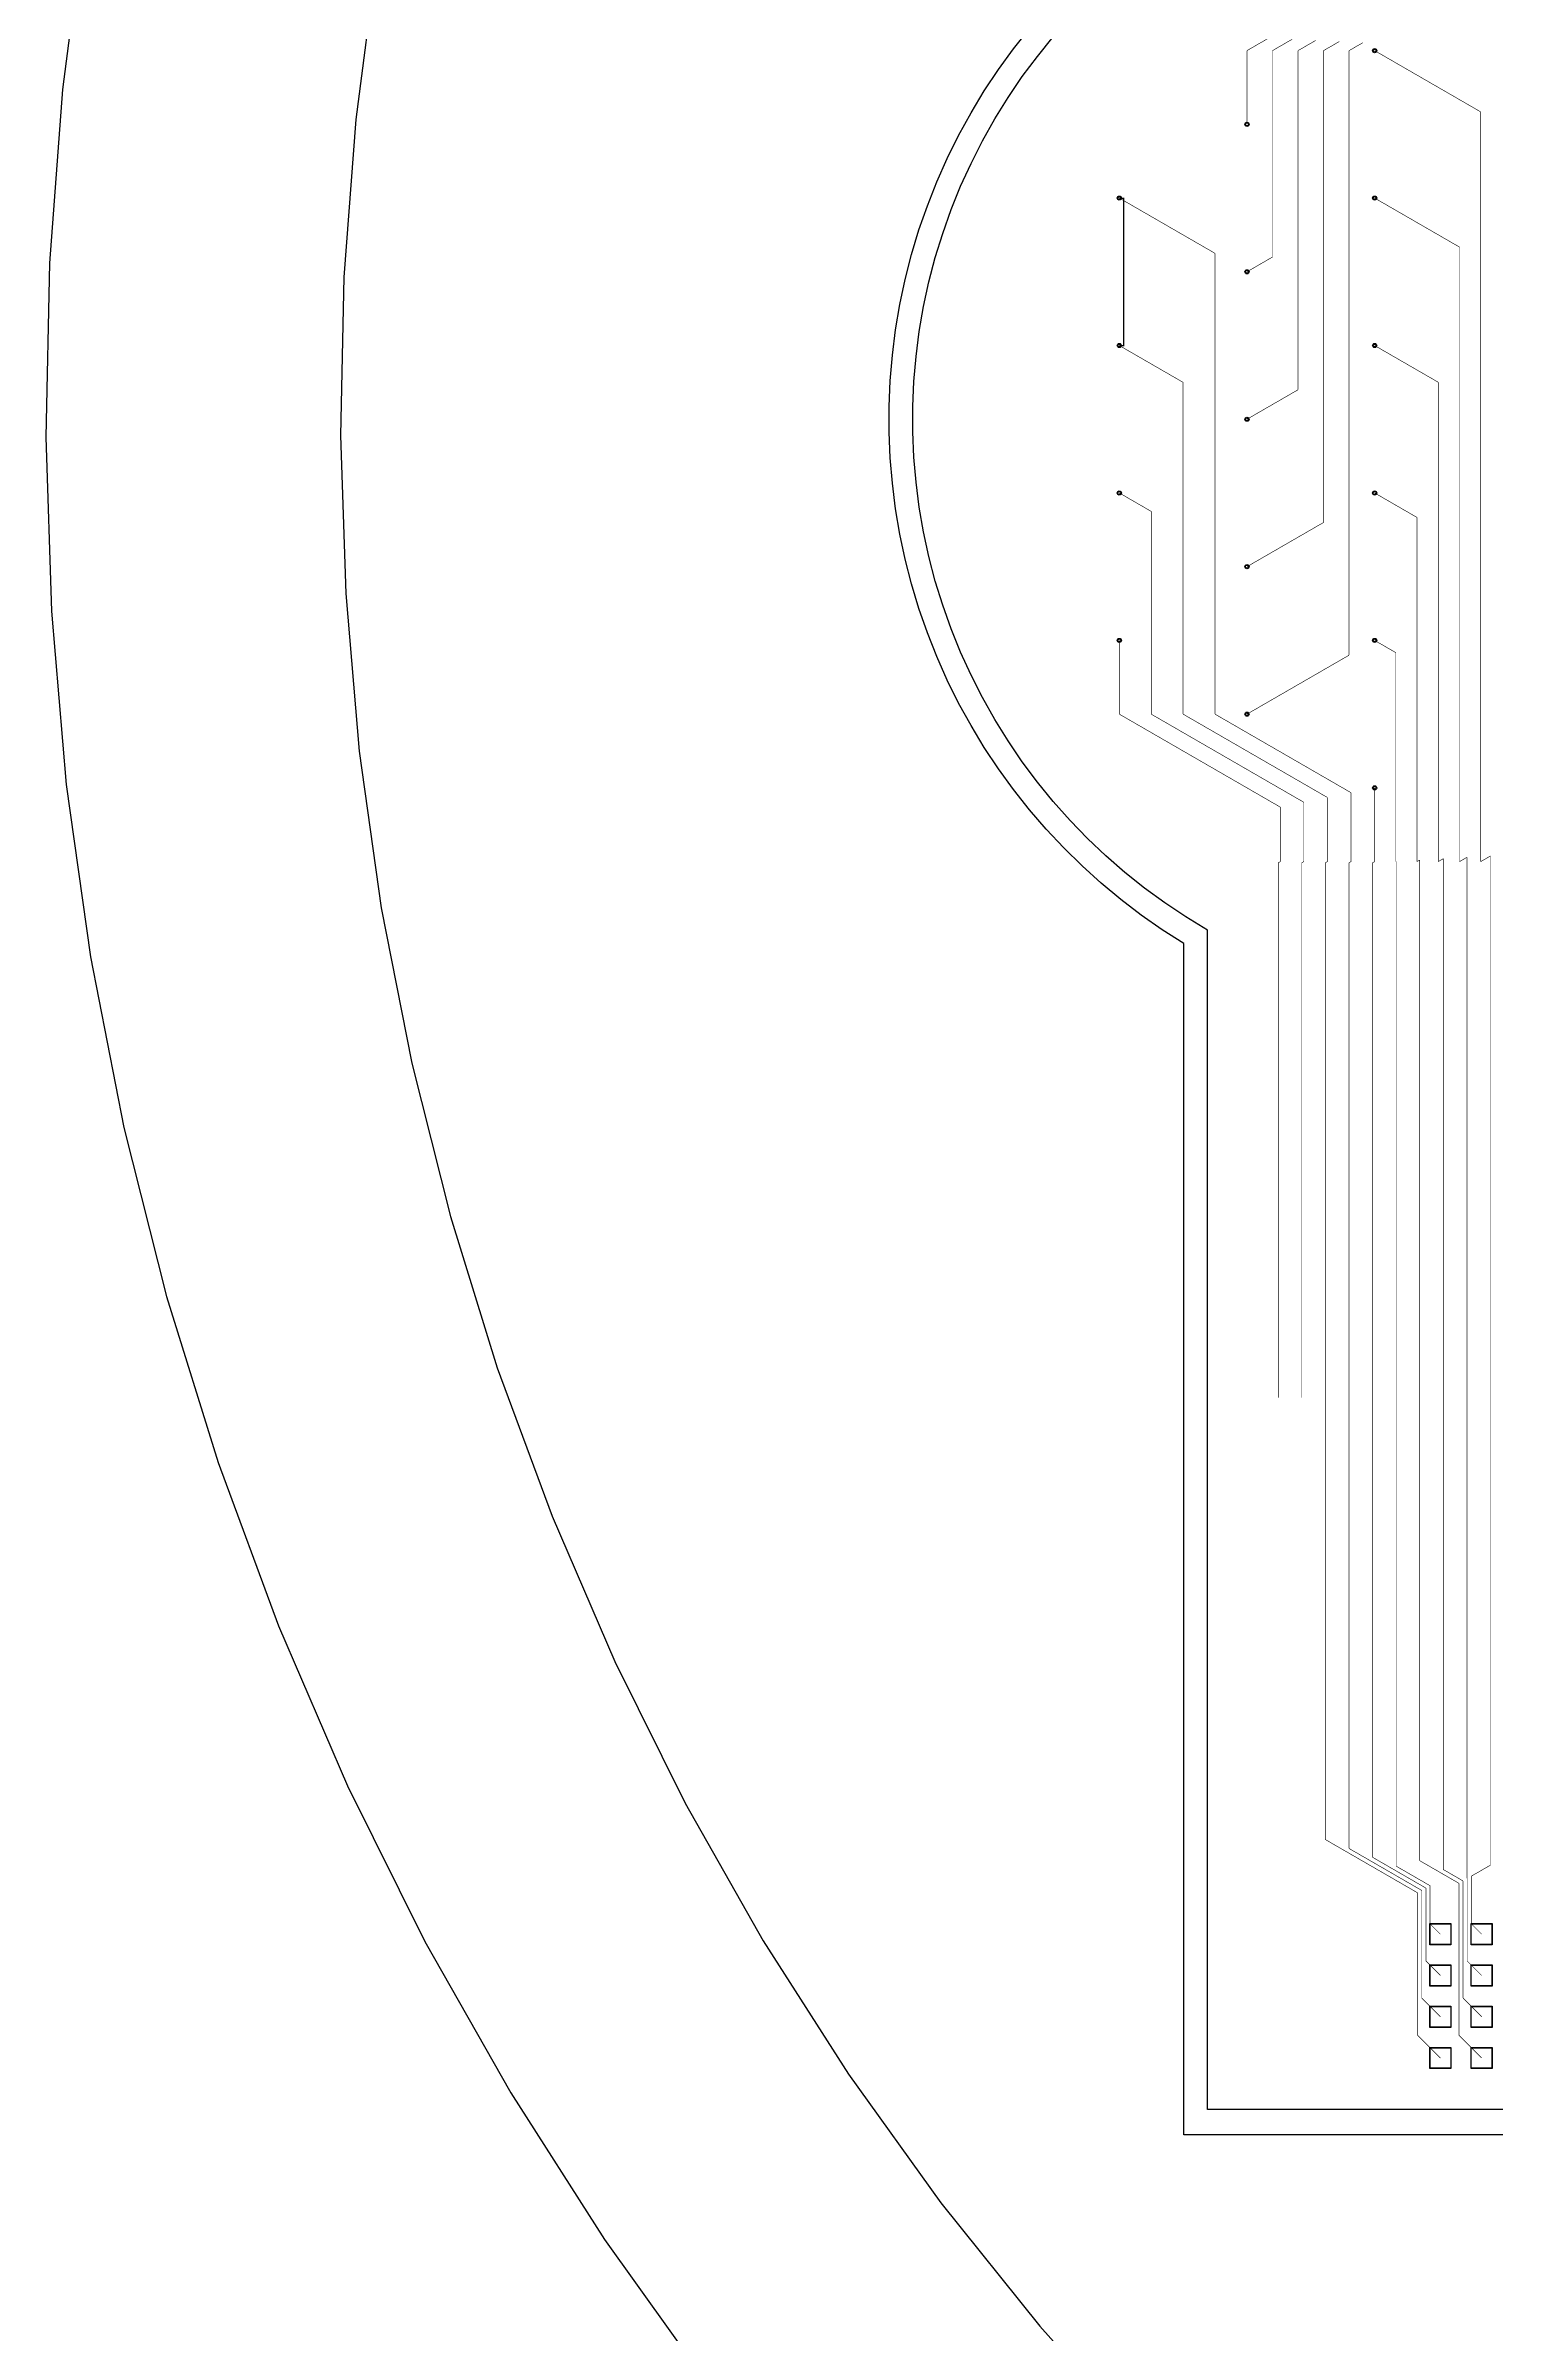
# Model space of a CAD drawing. Header units: metres. Extents: x -54999 to 54999, y -52014 to 54102.
# Drawn here: x -54999 to -30399, y -32469 to 6332 of the extents above; entities that cross this region are included whole.
import ezdxf

# ---------------------------------------------------------------- set-up
doc = ezdxf.new("R2010")
doc.units = ezdxf.units.M
for name, color, linetype in [('eDura_outline_ext', 6, 'Continuous'), ('eDura_outline_int', 6, 'Continuous'), ('etch', 3, 'Continuous'), ('metal', 4, 'Continuous'), ('wafer_ext', 8, 'Continuous'), ('wafer_int', 8, 'Continuous')]:
    doc.layers.add(name, color=color, linetype=linetype)
doc.dimstyles.get("Standard").update_dxf_attribs({"dimtxt": 2.5, "dimasz": 2.5, "dimexe": 1.25, "dimexo": 0.625, "dimtad": 1, "dimdec": 0, "dimtxsty": 'Standard', "dimcen": 2.5, "dimadec": 0, "dimazin": 0, "dimtfac": 1, "dimtmove": 0, "dimatfit": 3, "dimarcsym": 0})

# ---------------------------------------------------------------- blocks, each defined once
blk = doc.blocks.new('*D13')
at = {"color": 0, "lineweight": -2, "transparency": 16777216}
for p, q in [((-36791, 3750), (-36712, 3750)), ((-36714, 1253), (-36714, 3748)), ((-36791, 1250), (-36712, 1250))]:
    blk.add_line(p, q, dxfattribs=at)
at = {"color": 0, "transparency": 16777216}
for points in [[(-36714, 3748), (-36713, 3748), (-36714, 3750)], [(-36714, 1253), (-36713, 1253), (-36714, 1250)]]:
    blk.add_solid(points, dxfattribs=at)
at = {"layer": 'Defpoints', "color": 0, "transparency": 16777216}
for p in [(-36792, 3750), (-36714, 3750), (-36792, 1250)]:
    blk.add_point(p, dxfattribs=at)
at = {"color": 0, "transparency": 16777216, "insert": (-36715, 2500), "char_height": 2.5, "attachment_point": 5, "rotation": 90}
blk.add_mtext('2500', dxfattribs=at)

msp = doc.modelspace()

# ---------------------------------------------------------------- linework, layer by layer
at = {"layer": 'eDura_outline_ext'}
msp.add_lwpolyline([(-24896.928, -29088.194), (-35696.928, -29088.194), (-35696.928, -8888.194), (-35696.928, -8888.194), (-36063.893, -8654.601), (-36420.768, -8405.866), (-36766.93, -8142.424), (-37101.772, -7864.738), (-37424.709, -7573.291), (-37735.175, -7268.595), (-38032.628, -6951.182), (-38316.548, -6621.608), (-38586.436, -6280.45), (-38841.822, -5928.303), (-39082.259, -5565.785), (-39307.325, -5193.529), (-39516.627, -4812.187), (-39709.799, -4422.426), (-39886.503, -4024.928), (-40046.43, -3620.388), (-40189.3, -3209.514), (-40314.862, -2793.024), (-40422.899, -2371.649), (-40513.219, -1946.124), (-40585.665, -1517.194), (-40640.112, -1085.61), (-40676.462, -652.127), (-40694.653, -217.502), (-40694.653, 217.502), (-40676.462, 652.127), (-40640.112, 1085.61), (-40585.665, 1517.194), (-40513.219, 1946.124), (-40422.899, 2371.649), (-40314.862, 2793.024), (-40189.3, 3209.514), (-40046.43, 3620.388), (-39886.503, 4024.928), (-39709.799, 4422.426), (-39516.627, 4812.187), (-39307.325, 5193.529), (-39082.259, 5565.785), (-38841.822, 5928.303), (-38586.436, 6280.45), (-38316.548, 6621.608)], dxfattribs=at)
at = {"layer": 'eDura_outline_int'}
msp.add_lwpolyline([(-25296.928, -28660.254), (-35296.928, -28660.254), (-35296.928, -8660.254), (-35296.928, -8660.254), (-35662.412, -8438.696), (-36018.094, -8201.723), (-36363.327, -7949.768), (-36697.477, -7683.291), (-37019.937, -7402.78), (-37330.115, -7108.746), (-37627.447, -6801.727), (-37911.387, -6482.284), (-38181.419, -6151), (-38437.049, -5808.479), (-38677.809, -5455.349), (-38903.26, -5092.254), (-39112.99, -4719.856), (-39306.616, -4338.837), (-39483.785, -3949.893), (-39644.172, -3553.733), (-39787.485, -3151.082), (-39913.462, -2742.675), (-40021.873, -2329.258), (-40112.519, -1911.586), (-40185.236, -1490.423), (-40239.89, -1066.537), (-40276.382, -640.702), (-40294.644, -213.698), (-40294.644, 213.698), (-40276.382, 640.702), (-40239.89, 1066.537), (-40185.236, 1490.423), (-40112.519, 1911.586), (-40021.873, 2329.258), (-39913.462, 2742.675), (-39787.485, 3151.082), (-39644.172, 3553.733), (-39483.785, 3949.893), (-39306.616, 4338.837), (-39112.99, 4719.856), (-38903.26, 5092.254), (-38677.809, 5455.349), (-38437.049, 5808.479), (-38181.419, 6151), (-37911.387, 6482.284)], dxfattribs=at)
at = {"layer": 'etch'}
for points in [[(-31521.928, -25860.254), (-31521.928, -25510.254), (-31171.928, -25510.254), (-31171.928, -25860.254), (-31521.928, -25860.254)], [(-30821.928, -25860.254), (-30821.928, -25510.254), (-30471.928, -25510.254), (-30471.928, -25860.254), (-30821.928, -25860.254)], [(-31521.928, -26560.254), (-31521.928, -26210.254), (-31171.928, -26210.254), (-31171.928, -26560.254), (-31521.928, -26560.254)], [(-30821.928, -26560.254), (-30821.928, -26210.254), (-30471.928, -26210.254), (-30471.928, -26560.254), (-30821.928, -26560.254)], [(-31521.928, -27260.254), (-31521.928, -26910.254), (-31171.928, -26910.254), (-31171.928, -27260.254), (-31521.928, -27260.254)], [(-30821.928, -27260.254), (-30821.928, -26910.254), (-30471.928, -26910.254), (-30471.928, -27260.254), (-30821.928, -27260.254)], [(-31521.928, -27960.254), (-31521.928, -27610.254), (-31171.928, -27610.254), (-31171.928, -27960.254), (-31521.928, -27960.254)], [(-30821.928, -27960.254), (-30821.928, -27610.254), (-30471.928, -27610.254), (-30471.928, -27960.254), (-30821.928, -27960.254)]]:
    msp.add_lwpolyline(points, close=True, dxfattribs=at)
for centre in [(-32461.991, 6250), (-34627.055, 5000), (-36792.118, 3750), (-32461.991, 3750), (-34627.055, 2500), (-36792.118, 1250), (-32461.991, 1250), (-34627.055, 0), (-36792.118, -1250), (-32461.991, -1250), (-34627.055, -2500), (-36792.118, -3750), (-32461.991, -3750), (-34627.055, -5000), (-32461.991, -6250)]:
    msp.add_circle(centre, 25, dxfattribs=at)
at = {"layer": 'metal'}
for points in [[(-34627.055, 6250, 10, 10, 0), (-34261.991, 6460.77, 10, 10, 0)], [(-34627.055, 5000, 10, 10, 0), (-34627.055, 6250, 10, 10, 0)], [(-34194.055, 6250, 10, 10, 0), (-33861.991, 6441.717, 10, 10, 0)], [(-34194.055, 2749.993, 10, 10, 0), (-34194.055, 6250, 10, 10, 0)], [(-33761.055, 6250, 10, 10, 0), (-33461.991, 6422.664, 10, 10, 0)], [(-33761.055, 499.985, 10, 10, 0), (-33761.055, 6250, 10, 10, 0)], [(-33328.055, 6250, 10, 10, 0), (-33061.991, 6403.612, 10, 10, 0)], [(-33328.055, -1750.022, 10, 10, 0), (-33328.055, 6250, 10, 10, 0)], [(-32895.055, 6250, 10, 10, 0), (-32661.991, 6384.559, 10, 10, 0)], [(-32895.055, -4000.029, 10, 10, 0), (-32895.055, 6250, 10, 10, 0)], [(-32461.991, 6250, 10, 10, 0), (-30661.991, 5210.77, 10, 10, 0)], [(-30661.991, 5210.77, 10, 10, 0), (-30661.991, -7500, 10, 10, 0)], [(-34627.055, 5000, 10, 10, 0), (-34627.055, 5000, 10, 10, 0)], [(-36792.118, 3750, 10, 10, 0), (-35169.118, 2812.961, 10, 10, 0)], [(-32461.991, 3750, 10, 10, 0), (-31021.991, 2918.616, 10, 10, 0)], [(-35169.118, 2812.961, 10, 10, 0), (-35169.118, -5000, 10, 10, 0)], [(-34627.055, 2500, 10, 10, 0), (-34194.055, 2749.993, 10, 10, 0)], [(-31021.991, 2918.616, 10, 10, 0), (-31021.991, -7500, 10, 10, 0)], [(-36792.118, 1250, 10, 10, 0), (-35710.118, 625.307, 10, 10, 0)], [(-32461.991, 1250, 10, 10, 0), (-31381.991, 626.462, 10, 10, 0)], [(-35710.118, 625.307, 10, 10, 0), (-35710.118, -5000, 10, 10, 0)], [(-34627.055, 0, 10, 10, 0), (-33761.055, 499.985, 10, 10, 0)], [(-31381.991, 626.462, 10, 10, 0), (-31381.991, -7500, 10, 10, 0)], [(-36792.118, -1250, 10, 10, 0), (-36251.118, -1562.346, 10, 10, 0)], [(-32461.991, -1250, 10, 10, 0), (-31741.991, -1665.692, 10, 10, 0)], [(-36251.118, -1562.346, 10, 10, 0), (-36251.118, -5000, 10, 10, 0)], [(-34627.055, -2500, 10, 10, 0), (-33328.055, -1750.022, 10, 10, 0)], [(-31741.991, -1665.692, 10, 10, 0), (-31741.991, -7500, 10, 10, 0)], [(-36792.118, -3750, 10, 10, 0), (-36792.118, -3750, 10, 10, 0)], [(-36792.118, -3750, 10, 10, 0), (-36792.118, -5000, 10, 10, 0)], [(-32461.991, -3750, 10, 10, 0), (-32101.991, -3957.846, 10, 10, 0)], [(-34627.055, -5000, 10, 10, 0), (-32895.055, -4000.029, 10, 10, 0)], [(-32101.991, -3957.846, 10, 10, 0), (-32101.991, -7500, 10, 10, 0)], [(-36792.118, -5000, 10, 10, 0), (-34061.991, -6576.24, 10, 10, 0)], [(-36251.118, -5000, 10, 10, 0), (-33661.991, -6494.833, 10, 10, 0)], [(-35710.118, -5000, 10, 10, 0), (-33261.991, -6413.427, 10, 10, 0)], [(-35169.118, -5000, 10, 10, 0), (-32861.991, -6332.02, 10, 10, 0)], [(-34061.991, -6576.24, 10, 10, 0), (-34061.991, -7500, 10, 10, 0)], [(-33661.991, -6494.833, 10, 10, 0), (-33661.991, -7500, 10, 10, 0)], [(-33261.991, -6413.427, 10, 10, 0), (-33261.991, -7500, 10, 10, 0)], [(-32861.991, -6332.02, 10, 10, 0), (-32861.991, -7500, 10, 10, 0)], [(-32461.991, -6250, 10, 10, 0), (-32461.991, -6250, 10, 10, 0)], [(-32461.991, -6250, 10, 10, 0), (-32461.991, -7500, 10, 10, 0)], [(-34061.991, -7500, 10, 10, 0), (-34096.928, -7520.171, 10, 10, 0)], [(-34096.928, -7520.171, 10, 10, 0), (-34096.928, -16589.738, 10, 10, 0)], [(-34061.991, -7500, 10, 10, 0), (-34061.991, -7500, 10, 10, 0)], [(-33661.991, -7500, 10, 10, 0), (-33696.928, -7520.171, 10, 10, 0)], [(-33696.928, -7520.171, 10, 10, 0), (-33696.928, -16589.738, 10, 10, 0)], [(-33661.991, -7500, 10, 10, 0), (-33661.991, -7500, 10, 10, 0)], [(-33261.991, -7500, 10, 10, 0), (-33296.928, -7520.171, 10, 10, 0)], [(-33296.928, -7520.171, 10, 10, 0), (-33296.928, -24081.701, 10, 10, 0)], [(-33261.991, -7500, 10, 10, 0), (-33261.991, -7500, 10, 10, 0)], [(-32861.991, -7500, 10, 10, 0), (-32896.928, -7520.171, 10, 10, 0)], [(-32896.928, -7520.171, 10, 10, 0), (-32896.928, -24231.812, 10, 10, 0)], [(-32861.991, -7500, 10, 10, 0), (-32861.991, -7500, 10, 10, 0)], [(-32461.991, -7500, 10, 10, 0), (-32496.928, -7520.171, 10, 10, 0)], [(-32496.928, -7520.171, 10, 10, 0), (-32496.928, -24381.923, 10, 10, 0)], [(-32101.991, -7500, 10, 10, 0), (-32096.928, -7497.077, 10, 10, 0)], [(-32096.928, -7497.077, 10, 10, 0), (-32096.928, -24532.034, 10, 10, 0)], [(-31741.991, -7500, 10, 10, 0), (-31696.928, -7473.983, 10, 10, 0)], [(-31696.928, -7473.983, 10, 10, 0), (-31696.928, -24439.658, 10, 10, 0)], [(-31381.991, -7500, 10, 10, 0), (-31296.928, -7450.889, 10, 10, 0)], [(-31296.928, -7450.889, 10, 10, 0), (-31296.928, -24589.769, 10, 10, 0)], [(-31021.991, -7500, 10, 10, 0), (-30896.928, -7427.795, 10, 10, 0)], [(-30896.928, -7427.795, 10, 10, 0), (-30896.928, -24739.88, 10, 10, 0)], [(-30661.991, -7500, 10, 10, 0), (-30496.928, -7404.701, 10, 10, 0)], [(-30496.928, -7404.701, 10, 10, 0), (-30496.928, -24514.714, 10, 10, 0)], [(-31731.928, -24985.254, 10, 10, 0), (-33296.928, -24081.701, 10, 10, 0)], [(-31661.928, -24944.84, 10, 10, 0), (-32896.928, -24231.812, 10, 10, 0)], [(-31591.928, -24904.425, 10, 10, 0), (-32496.928, -24381.923, 10, 10, 0)], [(-31031.928, -24823.596, 10, 10, 0), (-31696.928, -24439.658, 10, 10, 0)], [(-31521.928, -24864.01, 10, 10, 0), (-32096.928, -24532.034, 10, 10, 0)], [(-30961.928, -24783.181, 10, 10, 0), (-31296.928, -24589.769, 10, 10, 0)], [(-31031.928, -24985.254, 10, 10, 0), (-31031.928, -24823.596, 10, 10, 0)], [(-30961.928, -24985.254, 10, 10, 0), (-30961.928, -24783.181, 10, 10, 0)], [(-30891.928, -24742.767, 10, 10, 0), (-30896.928, -24739.88, 10, 10, 0)], [(-30891.928, -24985.254, 10, 10, 0), (-30891.928, -24742.767, 10, 10, 0)], [(-30821.928, -24702.352, 10, 10, 0), (-30496.928, -24514.714, 10, 10, 0)], [(-30821.928, -24985.254, 10, 10, 0), (-30821.928, -24702.352, 10, 10, 0)], [(-31731.928, -27400.254, 10, 10, 0), (-31731.928, -24985.254, 10, 10, 0)], [(-31731.928, -24985.254, 10, 10, 0), (-31731.928, -24985.254, 10, 10, 0)], [(-31661.928, -24985.254, 10, 10, 0), (-31661.928, -24944.84, 10, 10, 0)], [(-31661.928, -26770.254, 10, 10, 0), (-31661.928, -24985.254, 10, 10, 0)], [(-31591.928, -24985.254, 10, 10, 0), (-31591.928, -24904.425, 10, 10, 0)], [(-31591.928, -26140.254, 10, 10, 0), (-31591.928, -24985.254, 10, 10, 0)], [(-31521.928, -24985.254, 10, 10, 0), (-31521.928, -24864.01, 10, 10, 0)], [(-31521.928, -25510.254, 10, 10, 0), (-31521.928, -24985.254, 10, 10, 0)], [(-31031.928, -27400.254, 10, 10, 0), (-31031.928, -24985.254, 10, 10, 0)], [(-30961.928, -26770.254, 10, 10, 0), (-30961.928, -24985.254, 10, 10, 0)], [(-30891.928, -26140.254, 10, 10, 0), (-30891.928, -24985.254, 10, 10, 0)], [(-30821.928, -25510.254, 10, 10, 0), (-30821.928, -24985.254, 10, 10, 0)], [(-31346.928, -25685.254, 10, 10, 0), (-31521.928, -25510.254, 10, 10, 0)], [(-30646.928, -25685.254, 10, 10, 0), (-30821.928, -25510.254, 10, 10, 0)], [(-31346.928, -26385.254, 10, 10, 0), (-31591.928, -26140.254, 10, 10, 0)], [(-30646.928, -26385.254, 10, 10, 0), (-30891.928, -26140.254, 10, 10, 0)], [(-31346.928, -27085.254, 10, 10, 0), (-31661.928, -26770.254, 10, 10, 0)], [(-30646.928, -27085.254, 10, 10, 0), (-30961.928, -26770.254, 10, 10, 0)], [(-31346.928, -27785.254, 10, 10, 0), (-31731.928, -27400.254, 10, 10, 0)], [(-30646.928, -27785.254, 10, 10, 0), (-31031.928, -27400.254, 10, 10, 0)]]:
    msp.add_lwpolyline(points, format="xyseb", dxfattribs=at)
for points in [[(-31526.928, -25865.254), (-31526.928, -25505.254), (-31166.928, -25505.254), (-31166.928, -25865.254), (-31526.928, -25865.254)], [(-30826.928, -25865.254), (-30826.928, -25505.254), (-30466.928, -25505.254), (-30466.928, -25865.254), (-30826.928, -25865.254)], [(-31526.928, -26565.254), (-31526.928, -26205.254), (-31166.928, -26205.254), (-31166.928, -26565.254), (-31526.928, -26565.254)], [(-30826.928, -26565.254), (-30826.928, -26205.254), (-30466.928, -26205.254), (-30466.928, -26565.254), (-30826.928, -26565.254)], [(-31526.928, -27265.254), (-31526.928, -26905.254), (-31166.928, -26905.254), (-31166.928, -27265.254), (-31526.928, -27265.254)], [(-30826.928, -27265.254), (-30826.928, -26905.254), (-30466.928, -26905.254), (-30466.928, -27265.254), (-30826.928, -27265.254)], [(-31526.928, -27965.254), (-31526.928, -27605.254), (-31166.928, -27605.254), (-31166.928, -27965.254), (-31526.928, -27965.254)], [(-30826.928, -27965.254), (-30826.928, -27605.254), (-30466.928, -27605.254), (-30466.928, -27965.254), (-30826.928, -27965.254)]]:
    msp.add_lwpolyline(points, close=True, dxfattribs=at)
for centre in [(-32461.991, 6250), (-34627.055, 5000), (-36792.118, 3750), (-32461.991, 3750), (-34627.055, 2500), (-36792.118, 1250), (-32461.991, 1250), (-34627.055, 0), (-36792.118, -1250), (-32461.991, -1250), (-34627.055, -2500), (-36792.118, -3750), (-32461.991, -3750), (-34627.055, -5000), (-32461.991, -6250)]:
    msp.add_circle(centre, 35, dxfattribs=at)
at = {"layer": 'wafer_ext'}
msp.add_lwpolyline([(-54336.293, 8518.641), (-54715.004, 5591.809), (-54936.176, 2648.877), (-54999.173, -301.682), (-54903.812, -3251.372), (-54650.369, -6191.701), (-54239.573, -9114.202), (-53672.608, -12010.462), (-52951.105, -14872.139), (-52077.141, -17690.997), (-51053.234, -20458.917), (-49882.332, -23167.93), (-48567.805, -25810.237), (-47113.438, -28378.23), (-45523.42, -30864.514), (-43802.328, -33261.931)], dxfattribs=at)
at = {"layer": 'wafer_int'}
msp.add_lwpolyline([(-49396.63, 7744.219), (-49740.913, 5083.463), (-49941.978, 2408.07), (-49999.248, -274.256), (-49912.556, -2955.793), (-49682.154, -5628.819), (-49308.703, -8285.639), (-48793.28, -10918.601), (-48137.368, -13520.127), (-47342.856, -16082.724), (-46412.031, -18599.015), (-45347.574, -21061.755), (-44152.55, -23463.852), (-42830.399, -25798.391), (-41384.927, -28058.649), (-39820.298, -30238.119), (-38141.016, -32330.526), (-36351.916, -34329.844)], dxfattribs=at)

# ---------------------------------------------------------------- dimensions: what is measured, and where the dimension line sits
dim = msp.add_linear_dim(base=(-36713.599, 3750), p1=(-36792.118, 1250), p2=(-36792.118, 3750), angle=90, dimstyle='Standard', override={"dimdec": 2, "dimfxl": 1})
dim.commit()
dim.dimension.update_dxf_attribs({"geometry": '*D13', "text_midpoint": (-36715.474, 2500)})

doc.saveas('drawing.dxf')
